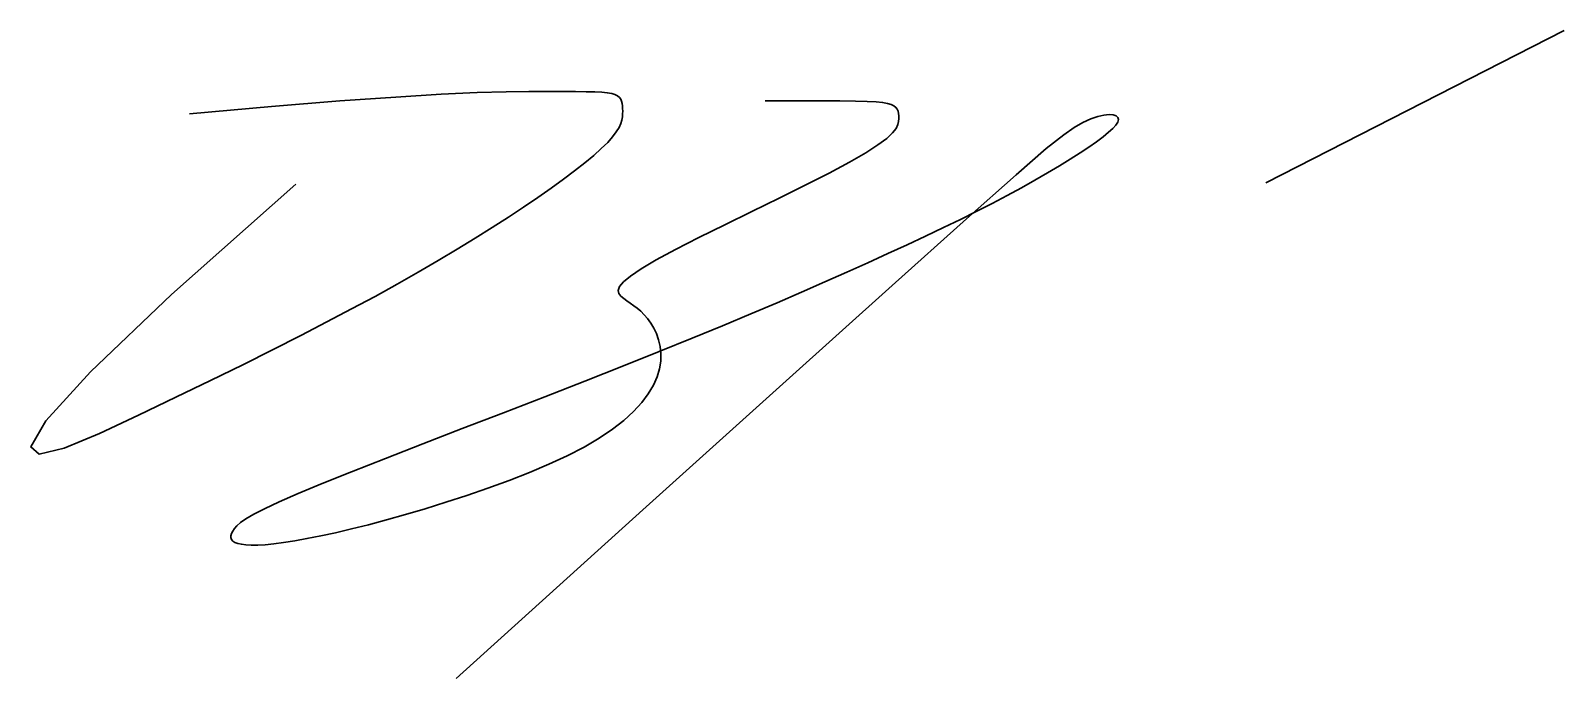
# Model space of a CAD drawing. Header units: millimetres. Extents: x 23457745 to 25202521, y 22218467 to 22861220.
# Drawn here: x 24454926 to 24455936, y 22745866 to 22746292 of the extents above; entities that cross this region are included whole.
import ezdxf

# ---------------------------------------------------------------- set-up
doc = ezdxf.new("R2010")
doc.units = ezdxf.units.MM
doc.layers.add('подпись', color=7, linetype='Continuous', lineweight=25)

# ---------------------------------------------------------------- blocks, each defined once
blk = doc.blocks.new('Драничников')
at = {"layer": 'подпись', "color": 5, "lineweight": 30}
for points in [[(8.981, 1.965), (11.173, 3.081)], [(1.856, 1.955), (0.944, 1.144), (0.348, 0.577), (0.019, 0.216), (-0.091, 0.026), (-0.03, -0.028), (0.155, 0.016), (0.414, 0.124), (0.701, 0.258), (0.975, 0.39), (1.229, 0.513), (1.466, 0.629), (1.686, 0.739), (1.892, 0.843), (2.085, 0.943), (2.266, 1.038), (2.438, 1.13), (2.6, 1.22), (2.755, 1.308), (2.902, 1.393), (3.042, 1.476), (3.174, 1.557), (3.299, 1.635), (3.417, 1.711), (3.528, 1.785), (3.633, 1.856), (3.731, 1.925), (3.822, 1.99), (3.904, 2.052), (3.979, 2.111), (4.044, 2.165), (4.1, 2.215), (4.147, 2.261), (4.183, 2.302), (4.21, 2.338), (4.23, 2.37), (4.243, 2.399), (4.251, 2.425), (4.255, 2.448), (4.256, 2.47), (4.257, 2.491), (4.256, 2.51), (4.256, 2.529), (4.254, 2.546), (4.249, 2.563), (4.243, 2.578), (4.233, 2.591), (4.219, 2.602), (4.2, 2.612), (4.176, 2.619), (4.144, 2.625), (4.104, 2.629), (4.053, 2.632), (3.989, 2.633), (3.91, 2.634), (3.815, 2.634), (3.702, 2.634), (3.567, 2.634), (3.4, 2.632), (3.189, 2.626), (2.924, 2.614), (2.591, 2.594), (2.18, 2.565), (1.678, 2.524), (1.075, 2.47)], [(5.304, 2.567), (5.526, 2.567), (5.707, 2.566), (5.852, 2.566), (5.966, 2.564), (6.053, 2.562), (6.118, 2.558), (6.166, 2.554), (6.202, 2.547), (6.229, 2.539), (6.249, 2.529), (6.264, 2.517), (6.274, 2.504), (6.28, 2.489), (6.283, 2.473), (6.284, 2.455), (6.284, 2.436), (6.283, 2.415), (6.278, 2.391), (6.265, 2.363), (6.239, 2.33), (6.196, 2.29), (6.132, 2.242), (6.042, 2.184), (5.923, 2.115), (5.773, 2.035), (5.597, 1.946), (5.405, 1.851), (5.205, 1.753), (5.006, 1.655), (4.817, 1.562), (4.646, 1.475), (4.502, 1.398), (4.392, 1.333), (4.314, 1.28), (4.262, 1.237), (4.234, 1.202), (4.224, 1.174), (4.229, 1.151), (4.244, 1.132), (4.265, 1.115), (4.288, 1.098), (4.312, 1.081), (4.338, 1.062), (4.363, 1.043), (4.389, 1.021), (4.415, 0.996), (4.44, 0.968), (4.464, 0.935), (4.486, 0.898), (4.505, 0.857), (4.521, 0.812), (4.532, 0.763), (4.538, 0.711), (4.537, 0.656), (4.528, 0.599), (4.51, 0.539), (4.483, 0.478), (4.445, 0.415), (4.397, 0.351), (4.337, 0.286), (4.265, 0.22), (4.181, 0.155), (4.084, 0.09), (3.974, 0.025), (3.85, -0.039), (3.715, -0.101), (3.572, -0.162), (3.422, -0.221), (3.267, -0.277), (3.112, -0.331), (2.957, -0.381), (2.806, -0.428), (2.661, -0.471), (2.522, -0.51), (2.389, -0.545), (2.265, -0.576), (2.147, -0.604), (2.039, -0.627), (1.938, -0.647), (1.848, -0.664), (1.766, -0.676), (1.694, -0.686), (1.631, -0.692), (1.576, -0.695), (1.529, -0.696), (1.489, -0.694), (1.456, -0.689), (1.429, -0.683), (1.408, -0.675), (1.393, -0.665), (1.383, -0.653), (1.379, -0.64), (1.379, -0.626), (1.384, -0.609), (1.393, -0.592), (1.406, -0.573), (1.424, -0.553), (1.45, -0.53), (1.49, -0.502), (1.547, -0.469), (1.627, -0.428), (1.735, -0.378), (1.874, -0.317), (2.05, -0.243), (2.265, -0.157), (2.514, -0.059), (2.788, 0.048), (3.079, 0.16), (3.381, 0.277), (3.684, 0.394), (3.98, 0.509), (4.263, 0.62), (4.525, 0.725), (4.767, 0.823), (4.991, 0.915), (5.198, 1.002), (5.391, 1.084), (5.571, 1.162), (5.741, 1.237), (5.902, 1.309), (6.057, 1.378), (6.205, 1.445), (6.346, 1.51), (6.482, 1.573), (6.612, 1.635), (6.737, 1.695), (6.857, 1.755), (6.971, 1.813), (7.081, 1.871), (7.185, 1.928), (7.284, 1.983), (7.377, 2.037), (7.464, 2.089), (7.544, 2.138), (7.616, 2.184), (7.681, 2.227), (7.737, 2.266), (7.786, 2.302), (7.825, 2.335), (7.857, 2.363), (7.879, 2.388), (7.893, 2.41), (7.898, 2.429), (7.894, 2.444), (7.881, 2.455), (7.86, 2.463), (7.83, 2.465), (7.792, 2.461), (7.747, 2.451), (7.696, 2.433), (7.637, 2.406), (7.573, 2.37), (7.496, 2.317), (7.368, 2.215), (7.146, 2.023), (6.783, 1.701), (6.235, 1.21), (5.458, 0.511), (4.406, -0.437), (3.034, -1.673)]]:
    blk.add_lwpolyline(points, dxfattribs=at)

msp = doc.modelspace()

# ---------------------------------------------------------------- block references
at = {"layer": 'подпись', "color": 1, "ltscale": 100, "xscale": 89.60000000000001, "yscale": 89.60000000000001, "zscale": 89.60000000000001}
msp.add_blockref('Драничников', (24454934.424, 22746015.864), dxfattribs=at)

doc.saveas('drawing.dxf')
